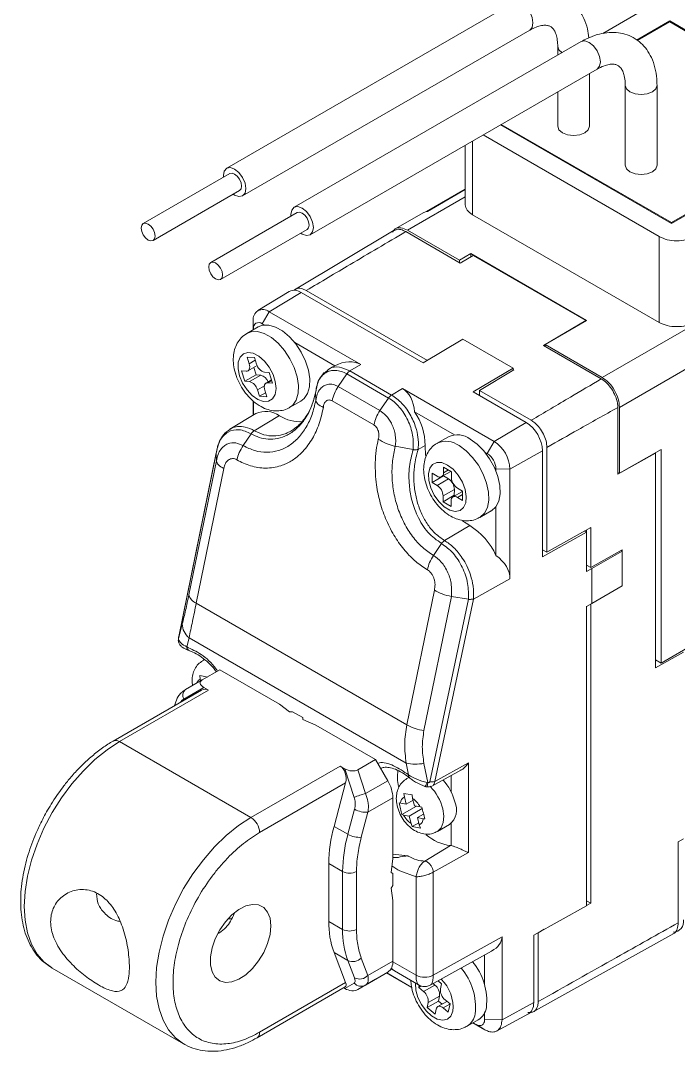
# Model space of a CAD drawing. Header units: millimetres. Extents: x 5 to 415, y 5 to 292.
# Drawn here: x 336.76 to 363.64, y 228.78 to 270.91 of the extents above; entities that cross this region are included whole.
import ezdxf

# ---------------------------------------------------------------- set-up
doc = ezdxf.new("R2010")
doc.units = ezdxf.units.MM

msp = doc.modelspace()

# ---------------------------------------------------------------- linework, layer by layer
at = {"color": 7, "linetype": 'Continuous', "lineweight": 18}
for p, q in [((356.911, 271.648), (345.18, 264.876)), ((360.553, 270.387), (362.504, 271.513)), ((345.83, 263.75), (357.561, 270.522)), ((361.931, 270.121), (363.282, 270.901)), ((363.282, 270.86), (361.962, 270.098)), ((363.282, 270.901), (370.494, 266.737)), ((363.282, 270.86), (363.282, 270.901)), ((370.424, 266.737), (363.282, 270.86)), ((359.669, 270.056), (347.938, 263.284)), ((358.707, 269.86), (358.707, 269.501)), ((348.588, 262.158), (360.319, 268.93)), ((360.007, 266.594), (360.007, 268.751)), ((358.707, 268), (358.707, 266.594)), ((361.465, 268.268), (361.465, 265.002)), ((362.765, 265.002), (362.765, 268.268)), ((363.353, 262.655), (370.424, 266.737)), ((370.494, 266.737), (363.353, 262.614)), ((363.353, 262.614), (356.365, 266.648)), ((356.4, 266.668), (363.353, 262.655)), ((362.858, 262.083), (355.658, 266.24)), ((354.928, 265.818), (354.928, 263.389)), ((345.305, 264.659), (341.77, 262.618)), ((342.169, 261.926), (345.705, 263.967)), ((354.928, 264.028), (353.338, 263.11)), ((348.063, 263.067), (344.527, 261.026)), ((353.236, 263.071), (352.068, 262.397)), ((362.858, 258.572), (355.221, 262.981)), ((360.524, 256.327), (371.484, 262.654)), ((363.353, 262.614), (363.353, 262.655)), ((344.927, 260.334), (348.463, 262.375)), ((352.029, 262.346), (347.947, 259.907)), ((354.726, 261.001), (352.498, 262.287)), ((352.569, 262.348), (354.69, 261.124)), ((362.858, 258.572), (362.858, 262.083)), ((354.69, 261.124), (355.15, 261.389)), ((355.256, 261.315), (354.726, 261.001)), ((355.15, 261.389), (359.888, 258.654)), ((355.15, 261.389), (355.15, 261.252)), ((359.852, 258.661), (355.256, 261.315)), ((354.69, 261.021), (354.69, 261.124)), ((347.739, 259.841), (346.447, 259.058)), ((348.22, 259.798), (346.912, 259.016)), ((353.206, 256.92), (348.22, 259.798)), ((353.382, 257.025), (348.433, 259.882)), ((346.912, 259.016), (346.629, 258.521)), ((346.912, 259.016), (350.657, 256.855)), ((346.462, 258.394), (346.002, 258.128)), ((346.263, 258.641), (346.268, 258.312)), ((346.263, 258.641), (346.263, 258.279)), ((346.268, 258.312), (346.268, 258.281)), ((346.629, 258.521), (346.713, 258.472)), ((358.12, 257.637), (359.852, 258.661)), ((359.888, 258.654), (358.191, 257.674)), ((359.852, 258.633), (359.852, 258.661)), ((354.832, 257.892), (353.206, 256.92)), ((356.882, 256.708), (354.832, 257.892)), ((347.96, 257.753), (349.596, 256.808)), ((360.489, 256.269), (358.12, 257.637)), ((358.191, 257.674), (358.191, 257.596)), ((358.191, 257.674), (360.524, 256.327)), ((346.315, 257.136), (346.014, 257.154)), ((346.014, 257.154), (346.098, 256.888)), ((346.399, 256.87), (346.315, 257.136)), ((346.047, 256.599), (346.42, 256.814)), ((346.284, 256.736), (346.38, 256.434)), ((349.326, 256.636), (349.189, 256.518)), ((349.507, 256.764), (349.317, 256.649)), ((349.507, 256.764), (349.596, 256.808)), ((350.216, 256.592), (350.657, 256.855)), ((355.256, 255.736), (356.882, 256.708)), ((356.918, 256.637), (355.504, 255.8)), ((356.882, 256.708), (356.882, 256.616)), ((356.882, 256.657), (356.918, 256.637)), ((361.231, 255.102), (364.342, 256.898)), ((345.785, 256.594), (345.92, 256.169)), ((345.973, 256.583), (345.785, 256.594)), ((346.38, 256.434), (345.92, 256.169)), ((346.108, 256.157), (346.568, 256.423)), ((346.38, 256.434), (346.568, 256.423)), ((346.915, 256.526), (346.726, 256.537)), ((347.01, 256.224), (346.787, 256.096)), ((347.049, 256.1), (346.915, 256.526)), ((350.091, 256.469), (349.74, 255.955)), ((350.091, 256.469), (351.795, 255.485)), ((350.216, 256.592), (351.92, 255.608)), ((345.92, 256.169), (346.108, 256.157)), ((346.435, 255.824), (346.519, 255.558)), ((346.821, 255.54), (346.736, 255.806)), ((346.861, 256.112), (347.049, 256.1)), ((349.74, 255.955), (351.444, 254.972)), ((351.92, 255.608), (352.36, 255.871)), ((352.36, 255.871), (356.105, 253.71)), ((355.504, 255.8), (355.504, 255.593)), ((357.625, 254.576), (355.504, 255.8)), ((346.263, 255.361), (346.263, 254.788)), ((346.268, 255.356), (346.268, 254.791)), ((346.769, 255.703), (346.519, 255.558)), ((346.519, 255.558), (346.821, 255.54)), ((347.752, 255.097), (348.211, 255.362)), ((348.807, 255.68), (348.819, 255.39)), ((349.486, 255.374), (351.193, 254.389)), ((351.444, 254.972), (351.795, 255.485)), ((355.256, 255.736), (357.413, 254.491)), ((354.492, 253.982), (352.855, 254.927)), ((361.163, 252.367), (361.163, 255.101)), ((361.231, 252.408), (361.231, 255.102)), ((346.369, 254.852), (345.307, 254.209)), ((346.307, 254.149), (347.337, 254.765)), ((345.254, 254.16), (345.313, 254.2)), ((357.413, 254.491), (356.105, 253.71)), ((346.181, 254.026), (345.85, 253.542)), ((354.24, 253.903), (353.78, 253.638)), ((356.105, 253.71), (355.822, 253.214)), ((344.749, 253.244), (343.218, 245.739)), ((352.069, 253.515), (352.796, 253.377)), ((353.002, 253.383), (353.287, 253.541)), ((353.287, 253.541), (353.303, 253.134)), ((355.822, 253.214), (355.738, 253.262)), ((358.085, 253.326), (356.754, 252.584)), ((358.085, 248.997), (358.085, 253.326)), ((358.265, 249.179), (358.265, 253.468)), ((362.702, 253.234), (361.163, 252.367)), ((361.231, 252.408), (362.928, 253.387)), ((362.683, 253.246), (362.702, 253.234)), ((362.702, 244.454), (362.702, 253.234)), ((362.705, 246.943), (362.705, 253.259)), ((362.928, 253.387), (362.928, 244.651)), ((343.217, 245.727), (344.744, 253.216)), ((344.756, 252.919), (343.635, 247.438)), ((344.756, 252.919), (344.744, 253.216)), ((343.935, 247.096), (345.061, 252.601)), ((353.579, 252.414), (353.574, 252.036)), ((353.786, 252.291), (353.579, 252.414)), ((353.964, 252.272), (354.337, 252.487)), ((354.04, 252.664), (354.037, 252.428)), ((354.37, 252.468), (354.04, 252.664)), ((354.367, 252.231), (354.37, 252.468)), ((356.754, 252.584), (356.184, 252.587)), ((356.184, 252.587), (356.184, 252.49)), ((356.754, 252.584), (356.754, 248.093)), ((361.163, 252.447), (361.231, 252.408)), ((354.034, 252.301), (353.574, 252.036)), ((353.574, 252.036), (353.781, 251.913)), ((353.781, 251.913), (354.24, 252.179)), ((354.034, 252.312), (354.034, 252.301)), ((354.034, 252.301), (354.24, 252.179)), ((354.484, 251.748), (354.024, 251.483)), ((354.817, 251.667), (354.427, 251.442)), ((354.484, 251.748), (354.481, 251.512)), ((354.817, 251.678), (354.61, 251.801)), ((354.812, 251.3), (354.817, 251.678)), ((354.481, 251.512), (354.021, 251.246)), ((354.024, 251.483), (354.021, 251.246)), ((354.021, 251.246), (354.351, 251.05)), ((354.351, 251.05), (354.354, 251.286)), ((354.481, 251.512), (354.513, 251.492)), ((354.605, 251.423), (354.812, 251.3)), ((355.53, 250.607), (355.99, 250.872)), ((356.184, 251.051), (356.184, 249.052)), ((354.822, 250.47), (355.115, 250.274)), ((355.115, 250.274), (354.085, 249.659)), ((359.884, 250), (358.085, 248.997)), ((358.265, 249.179), (360.054, 250.187)), ((359.804, 250.046), (359.884, 250)), ((359.884, 248.391), (359.884, 250)), ((359.888, 250.093), (359.888, 248.634)), ((360.054, 250.187), (360.054, 248.554)), ((353.959, 249.536), (353.629, 249.052)), ((358.085, 249.283), (358.265, 249.179)), ((360.054, 248.554), (361.342, 249.28)), ((361.337, 249.226), (360.1, 248.511)), ((361.337, 249.226), (361.292, 249.252)), ((361.337, 247.805), (361.337, 249.226)), ((361.342, 249.28), (361.342, 247.826)), ((359.888, 248.634), (359.884, 248.632)), ((359.888, 248.65), (360.054, 248.554)), ((359.884, 248.391), (360.1, 248.511)), ((360.1, 247.09), (360.1, 248.511)), ((356.754, 248.093), (355.265, 247.263)), ((360.1, 247.09), (361.337, 247.805)), ((361.337, 247.829), (361.342, 247.826)), ((361.342, 247.826), (361.337, 247.823)), ((353.668, 247.632), (352.541, 242.127)), ((354.363, 247.373), (353.241, 241.892)), ((355.06, 247.261), (354.363, 247.373)), ((352.541, 242.127), (343.935, 247.096)), ((355.06, 247.261), (353.48, 239.803)), ((355.265, 247.263), (353.683, 239.804)), ((360.1, 247.09), (359.884, 246.97)), ((359.884, 234.732), (359.884, 246.97)), ((359.888, 246.972), (359.888, 234.975)), ((360.054, 247.065), (360.054, 234.838)), ((362.702, 246.941), (362.705, 246.943)), ((343.365, 246.254), (343.208, 245.645)), ((343.641, 245.687), (343.545, 245.314)), ((352.517, 240.563), (343.641, 245.687)), ((362.705, 245.882), (362.702, 245.881)), ((362.705, 244.698), (362.705, 245.882)), ((343.208, 245.645), (343.208, 245.634)), ((364.342, 245.467), (362.928, 244.651)), ((363.847, 245.1), (362.702, 244.454)), ((344.275, 244.794), (344.201, 244.751)), ((362.705, 244.698), (362.702, 244.696)), ((362.705, 244.779), (362.928, 244.651)), ((344.173, 243.962), (343.491, 243.568)), ((344.078, 244.14), (344.413, 244.077)), ((344.1, 243.998), (344.078, 244.14)), ((344.117, 243.929), (344.1, 243.998)), ((344.897, 244.379), (344.173, 243.962)), ((347.334, 242.973), (344.897, 244.379)), ((344.152, 243.547), (340.546, 241.465)), ((344.44, 243.544), (340.796, 241.44)), ((343.426, 243.18), (344.248, 243.655)), ((344.248, 243.655), (344.44, 243.544)), ((343.071, 242.987), (343.051, 242.911)), ((347.745, 242.665), (347.334, 242.973)), ((347.745, 242.665), (347.867, 242.665)), ((347.867, 242.665), (348.291, 242.42)), ((348.291, 242.42), (348.291, 242.349)), ((348.825, 242.112), (348.291, 242.349)), ((351.261, 240.705), (348.824, 242.112)), ((346.17, 238.338), (340.796, 241.44)), ((350.537, 240.288), (351.261, 240.705)), ((351.261, 240.705), (351.761, 239.839)), ((346.17, 238.338), (349.814, 240.442)), ((350.006, 240.331), (349.814, 240.442)), ((350.39, 239.159), (350.006, 240.331)), ((350.537, 240.288), (350.855, 239.317)), ((352.613, 240.079), (352.517, 240.563)), ((353.241, 240.553), (353.398, 239.763)), ((353.593, 239.636), (354.754, 240.273)), ((353.683, 239.804), (355.057, 240.57)), ((355.057, 240.57), (355.057, 236.904)), ((346.523, 237.726), (350.039, 239.755)), ((350.039, 239.755), (349.565, 237.978)), ((350.855, 239.317), (351.761, 239.839)), ((352.622, 239.979), (352.545, 239.934)), ((352.651, 239.995), (352.625, 239.98)), ((353.398, 239.763), (353.375, 239.765)), ((353.593, 239.636), (353.562, 239.624)), ((350.953, 238.557), (351.968, 239.142)), ((351.968, 239.142), (351.968, 236.667)), ((352.223, 238.941), (352.289, 238.924)), ((352.289, 238.924), (352.518, 238.88)), ((352.422, 239.324), (352.757, 239.26)), ((352.443, 239.181), (352.422, 239.324)), ((352.518, 238.88), (352.443, 239.181)), ((352.798, 239.041), (352.518, 238.88)), ((352.757, 239.26), (352.779, 239.118)), ((352.779, 239.118), (352.853, 238.817)), ((350.131, 237.651), (350.405, 238.678)), ((350.679, 237.529), (350.953, 238.557)), ((352.937, 238.801), (352.343, 238.458)), ((353.173, 238.706), (352.638, 238.397)), ((352.853, 238.817), (353.083, 238.773)), ((353.083, 238.773), (353.16, 238.763)), ((352.409, 238.441), (352.343, 238.458)), ((352.638, 238.397), (352.409, 238.441)), ((352.713, 238.096), (352.638, 238.397)), ((352.759, 237.968), (352.713, 238.096)), ((353.026, 238.122), (352.759, 237.968)), ((353.226, 238.48), (352.974, 238.334)), ((353.203, 238.29), (352.974, 238.334)), ((352.974, 238.334), (353.048, 238.033)), ((353.28, 238.28), (353.203, 238.29)), ((350.131, 237.651), (349.565, 237.978)), ((353.094, 237.904), (352.759, 237.968)), ((353.048, 238.033), (353.094, 237.904)), ((353.795, 237.769), (354.29, 238.055)), ((363.633, 237.344), (363.847, 237.465)), ((363.633, 234.037), (363.633, 237.344)), ((363.635, 234.28), (363.635, 237.345)), ((352.587, 236.768), (351.968, 236.844)), ((354.328, 237.194), (353.27, 236.554)), ((355.057, 236.904), (353.618, 236.102)), ((349.352, 236.458), (349.352, 234.093)), ((349.917, 236.131), (349.352, 236.458)), ((351.907, 236.087), (351.968, 236.667)), ((351.968, 236.705), (352.194, 236.703)), ((352.598, 236.762), (352.587, 236.768)), ((349.917, 233.767), (349.917, 236.131)), ((350.483, 233.767), (350.483, 236.131)), ((351.907, 236.087), (351.968, 236.051)), ((351.968, 236.051), (351.968, 235.561)), ((352.917, 235.91), (352.251, 236.153)), ((353.618, 236.102), (353.619, 231.892)), ((351.968, 235.561), (351.907, 235.455)), ((352.917, 235.91), (352.918, 231.896)), ((351.907, 235.455), (351.968, 234.945)), ((351.968, 234.945), (351.968, 232.47)), ((357.726, 233.529), (359.884, 234.732)), ((359.888, 234.975), (359.884, 234.973)), ((359.884, 234.936), (360.054, 234.838)), ((359.884, 234.742), (360.054, 234.838)), ((363.635, 234.28), (363.633, 234.223)), ((345.253, 234.195), (345.394, 234.195)), ((349.917, 233.767), (349.352, 234.093)), ((353.619, 231.892), (356.431, 233.46)), ((356.431, 233.46), (356.431, 230.075)), ((357.677, 230.376), (363.455, 233.596)), ((357.726, 230.771), (357.726, 233.529)), ((357.729, 231.009), (357.729, 233.531)), ((357.906, 233.629), (357.907, 233.628)), ((357.907, 233.628), (358.158, 233.77)), ((357.907, 233.628), (357.907, 230.811)), ((349.565, 232.82), (350.039, 231.59)), ((349.565, 232.82), (350.131, 232.493)), ((350.953, 231.884), (350.679, 232.595)), ((353.517, 231.494), (356.004, 232.88)), ((355.717, 232.72), (355.717, 231.505)), ((338.017, 232.203), (338.046, 232.186)), ((338.046, 232.186), (343.42, 229.084)), ((350.131, 232.493), (350.405, 231.782)), ((351.968, 232.47), (350.953, 231.884)), ((351.761, 232.012), (350.855, 231.489)), ((351.261, 231.724), (351.761, 232.012)), ((352.741, 231.388), (351.71, 231.983)), ((351.717, 231.987), (352.739, 231.396)), ((351.88, 232.147), (352.034, 232.068)), ((352.034, 232.068), (353.022, 231.497)), ((346.42, 229.331), (350.026, 231.413)), ((350.039, 231.59), (346.523, 229.56)), ((350.006, 231.349), (349.961, 231.375)), ((350.39, 231.571), (350.006, 231.349)), ((351.261, 231.724), (350.537, 231.306)), ((350.537, 231.306), (350.855, 231.489)), ((353.045, 231.485), (353.025, 231.392)), ((353.129, 231.452), (353.025, 231.392)), ((353.025, 231.392), (353.227, 231.224)), ((353.227, 231.224), (353.686, 231.49)), ((353.616, 231.548), (353.686, 231.49)), ((353.96, 231.54), (353.816, 231.66)), ((353.916, 231.333), (353.96, 231.54)), ((353.874, 231.04), (353.415, 230.775)), ((353.874, 231.04), (353.83, 230.833)), ((353.83, 230.833), (353.37, 230.568)), ((353.415, 230.775), (353.37, 230.568)), ((353.37, 230.568), (353.692, 230.299)), ((353.692, 230.299), (353.737, 230.506)), ((354.176, 230.823), (353.803, 230.608)), ((353.83, 230.833), (353.979, 230.709)), ((354.032, 230.553), (354.233, 230.385)), ((354.305, 230.716), (354.104, 230.883)), ((354.233, 230.385), (354.305, 230.716)), ((356.431, 230.075), (357.726, 230.771)), ((355, 229.804), (355.459, 230.069)), ((355.717, 230.356), (355.717, 230.078)), ((355.717, 230.078), (356.431, 230.075)), ((356.212, 229.61), (357.51, 230.308)), ((355.724, 229.666), (355.243, 229.944)), ((355.249, 229.948), (355.37, 229.878)), ((355.724, 229.666), (355.535, 229.779))]:
    msp.add_line(p, q, dxfattribs=at)
at = {"color": 8, "linetype": 'Continuous', "lineweight": 18}
for p, q in [((355.221, 265.987), (355.221, 262.981)), ((353.385, 263.117), (354.928, 264.007)), ((352.569, 262.348), (354.928, 263.71)), ((346.098, 256.888), (346.348, 257.033)), ((347.017, 256.202), (346.861, 256.112)), ((346.72, 255.989), (346.435, 255.824)), ((354.037, 252.428), (354.24, 252.545)), ((354.815, 251.544), (354.605, 251.423)), ((354.357, 240.055), (354.357, 239.374)), ((354.357, 238.103), (354.357, 237.192)), ((363.633, 234.279), (363.635, 234.28)), ((351.968, 232.444), (352.918, 231.896)), ((357.729, 231.009), (357.726, 231.007)), ((354.304, 230.71), (354.032, 230.553)), ((355.535, 229.779), (355.37, 229.878))]:
    msp.add_line(p, q, dxfattribs=at)
at = {"color": 8, "linetype": 'Continuous', "lineweight": 18, "flags": 128}
for points in [[(357.696, 270.82), (357.661, 271.043), (357.561, 271.273), (357.412, 271.474), (357.236, 271.616), (357.06, 271.677), (356.911, 271.648)], [(357.561, 270.522), (357.561, 270.522), (357.661, 270.637), (357.696, 270.82)], [(360.453, 269.228), (360.418, 269.451), (360.319, 269.681), (360.17, 269.882), (359.994, 270.024), (359.818, 270.085), (359.669, 270.056)], [(358.707, 269.857), (358.757, 269.717), (358.884, 269.603)], [(360.319, 268.93), (360.319, 268.93), (360.418, 269.045), (360.453, 269.228)], [(361.465, 268.265), (361.515, 268.125), (361.655, 268.003), (361.866, 267.922), (362.115, 267.893), (362.364, 267.922), (362.575, 268.003)], [(362.575, 268.003), (362.716, 268.125), (362.765, 268.268), (362.765, 268.268)], [(346.001, 258.128), (346.183, 258.196), (346.438, 258.202), (346.717, 258.122), (347.004, 257.961), (347.284, 257.727), (347.543, 257.432), (347.765, 257.094), (347.94, 256.73), (348.057, 256.359), (348.111, 256.002), (348.098, 255.678), (348.02, 255.405), (347.879, 255.196), (347.751, 255.097)], [(354.674, 253.54), (354.959, 253.332), (355.227, 253.059), (355.465, 252.735), (355.659, 252.379), (355.799, 252.008), (355.877, 251.644), (355.889, 251.305), (355.835, 251.011), (355.717, 250.776), (355.542, 250.614), (355.529, 250.606)], [(343.218, 245.739), (343.218, 245.739), (343.217, 245.727)], [(344.199, 244.75), (344.281, 244.787), (344.286, 244.788)], [(340.796, 241.44), (340.288, 241.109), (339.789, 240.706), (339.308, 240.239), (338.851, 239.716), (338.428, 239.145), (338.046, 238.537), (337.71, 237.902), (337.428, 237.25), (337.203, 236.594), (337.039, 235.943), (336.94, 235.31), (336.907, 234.704), (336.94, 234.137), (337.039, 233.618), (337.203, 233.156), (337.428, 232.759), (337.71, 232.434), (338.017, 232.203)], [(352.543, 239.933), (352.625, 239.97), (352.65, 239.978)], [(354.008, 238.693), (354.053, 238.394), (354.032, 238.129), (353.948, 237.917), (353.805, 237.775), (353.792, 237.768)], [(343.422, 229.083), (343.42, 229.084), (343.084, 229.332), (342.802, 229.657), (342.577, 230.054), (342.413, 230.516), (342.314, 231.035), (342.281, 231.602), (342.314, 232.207), (342.413, 232.841), (342.577, 233.491), (342.802, 234.148), (343.084, 234.8), (343.42, 235.435), (343.802, 236.043), (344.225, 236.614), (344.682, 237.137), (345.163, 237.604), (345.662, 238.006), (346.17, 238.338)], [(351.913, 232.185), (351.946, 232.141), (352.034, 232.068), (352.034, 232.068)], [(352.89, 231.574), (352.889, 231.564), (352.908, 231.286), (352.994, 230.988), (353.139, 230.695), (353.332, 230.435), (353.554, 230.229), (353.786, 230.097), (354.007, 230.05), (354.198, 230.092), (354.341, 230.219), (354.424, 230.421)]]:
    msp.add_lwpolyline(points, dxfattribs=at)
at = {"color": 7, "linetype": 'Continuous', "lineweight": 18, "flags": 128}
for points in [[(358.707, 266.594), (358.757, 266.45), (358.898, 266.329), (359.109, 266.247), (359.357, 266.219), (359.606, 266.247), (359.817, 266.329)], [(359.817, 266.329), (359.958, 266.45), (360.007, 266.594)], [(345.965, 264.048), (345.93, 264.271), (345.83, 264.501), (345.681, 264.702), (345.505, 264.844), (345.329, 264.905), (345.18, 264.876), (345.08, 264.761), (345.045, 264.578), (345.049, 264.512)], [(345.705, 263.967), (345.705, 263.967), (345.766, 264.037), (345.788, 264.15), (345.766, 264.287), (345.705, 264.429), (345.613, 264.552), (345.505, 264.64), (345.397, 264.677), (345.305, 264.659)], [(361.465, 265.002), (361.515, 264.858), (361.655, 264.737), (361.866, 264.655), (362.115, 264.627), (362.364, 264.655), (362.575, 264.737)], [(362.575, 264.737), (362.716, 264.858), (362.765, 265.002)], [(345.449, 263.819), (345.505, 263.782), (345.681, 263.721), (345.83, 263.75), (345.93, 263.865), (345.965, 264.048)], [(348.722, 262.456), (348.687, 262.679), (348.588, 262.909), (348.439, 263.11), (348.263, 263.252), (348.087, 263.313), (347.938, 263.284), (347.838, 263.169), (347.803, 262.986), (347.807, 262.92)], [(348.463, 262.375), (348.463, 262.375), (348.524, 262.445), (348.546, 262.558), (348.524, 262.695), (348.463, 262.837), (348.371, 262.96), (348.263, 263.048), (348.155, 263.085), (348.063, 263.067)], [(341.969, 261.945), (342.078, 261.908), (342.169, 261.926), (342.231, 261.996), (342.252, 262.109), (342.231, 262.246), (342.169, 262.388), (342.078, 262.511), (341.969, 262.599), (341.861, 262.636), (341.769, 262.618), (341.708, 262.548), (341.687, 262.435), (341.708, 262.298), (341.769, 262.157), (341.861, 262.033), (341.969, 261.945)], [(348.207, 262.227), (348.263, 262.19), (348.439, 262.129), (348.588, 262.158), (348.687, 262.273), (348.722, 262.456)], [(344.727, 260.353), (344.835, 260.316), (344.927, 260.334), (344.989, 260.404), (345.01, 260.517), (344.989, 260.654), (344.927, 260.796), (344.835, 260.919), (344.727, 261.007), (344.619, 261.044), (344.527, 261.026), (344.466, 260.956), (344.444, 260.843), (344.466, 260.706), (344.527, 260.565), (344.619, 260.441), (344.727, 260.353)], [(348.211, 255.362), (348.339, 255.461), (348.479, 255.67), (348.558, 255.944), (348.571, 256.268), (348.517, 256.625), (348.4, 256.995), (348.225, 257.359), (348.003, 257.698), (347.744, 257.992), (347.464, 258.226), (347.176, 258.387), (346.898, 258.467), (346.643, 258.462), (346.462, 258.394)], [(345.707, 256.39), (345.832, 256.093), (346.01, 255.818), (346.223, 255.59), (346.454, 255.429), (346.681, 255.35), (346.885, 255.36), (347.047, 255.457), (347.154, 255.633), (347.195, 255.873), (347.167, 256.155), (347.072, 256.454), (346.919, 256.744), (346.722, 256.998), (346.497, 257.195), (346.266, 257.316), (346.047, 257.351), (345.862, 257.297), (345.726, 257.158), (345.652, 256.948), (345.645, 256.684), (345.707, 256.39)], [(345.973, 256.583), (346.016, 256.586), (346.052, 256.602), (346.082, 256.629), (346.104, 256.667), (346.116, 256.713), (346.12, 256.767), (346.114, 256.826), (346.098, 256.888)], [(346.861, 256.112), (346.819, 256.108), (346.782, 256.093), (346.753, 256.065), (346.731, 256.028), (346.718, 255.981), (346.715, 255.927), (346.721, 255.868), (346.736, 255.806)], [(355.99, 250.872), (356.002, 250.879), (356.177, 251.041), (356.295, 251.276), (356.349, 251.57), (356.337, 251.909), (356.258, 252.273), (356.118, 252.644), (355.925, 253.001), (355.687, 253.324), (355.418, 253.598), (355.134, 253.806)], [(354.207, 252.748), (353.978, 252.845), (353.767, 252.854), (353.595, 252.774), (353.476, 252.613), (353.421, 252.385), (353.435, 252.11), (353.516, 251.812), (353.658, 251.518), (353.847, 251.255), (354.068, 251.045), (354.3, 250.907), (354.522, 250.853), (354.716, 250.889), (354.863, 251.011), (354.951, 251.208), (354.972, 251.462), (354.924, 251.752), (354.811, 252.051), (354.643, 252.333), (354.436, 252.572), (354.207, 252.748)], [(359.884, 244.878), (359.886, 244.851), (359.884, 244.673)], [(346.983, 233.908), (346.95, 233.559), (346.851, 233.191), (346.693, 232.822), (346.485, 232.474), (346.236, 232.165), (345.96, 231.911), (345.674, 231.726), (345.391, 231.62), (345.127, 231.599), (344.896, 231.664), (344.712, 231.812), (344.583, 232.034), (344.516, 232.318), (344.516, 232.65), (344.583, 233.011), (344.712, 233.382), (344.896, 233.743), (345.127, 234.074), (345.391, 234.358), (345.674, 234.579), (345.96, 234.725), (346.236, 234.789), (346.485, 234.767), (346.693, 234.66), (346.851, 234.473), (346.95, 234.218), (346.983, 233.908)], [(354.032, 230.553), (353.984, 230.587), (353.936, 230.611), (353.889, 230.623), (353.846, 230.623), (353.807, 230.61), (353.776, 230.586), (353.752, 230.551), (353.737, 230.506)]]:
    msp.add_lwpolyline(points, dxfattribs=at)
at = {"color": 7, "linetype": 'Continuous', "lineweight": 18}
for centre, radius, start, end in [((353.41, 262.768), 0.35, 94.0391, 119.8257), ((347.945, 259.437), 0.454, 52.6431, 116.9972), ((346.659, 258.705), 0.401, 50.7967, 189.214), ((346.488, 258.347), 0.224, 50.7967, 189.214), ((346.841, 256.977), 0.454, 193.5873, 255.3828), ((346.459, 255.995), 0.441, 19.9046, 75.747), ((345.994, 255.718), 0.454, 13.5873, 75.3828), ((346.776, 253.96), 0.981, 55.1289, 114.5113), ((350.805, 253.528), 2.482, 0.3061, 34.2962), ((348.166, 256.044), 1.525, 237.0425, 275.0976), ((356.625, 253.26), 1.462, 2.6055, 57.3945), ((354.606, 253.117), 0.867, 52.5416, 114.9778), ((355.344, 252.52), 1.412, 2.6055, 57.3945), ((355.398, 252.551), 0.787, 2.6055, 57.3945), ((353.885, 252.407), 0.153, 229.2959, 7.6773), ((353.946, 251.728), 0.538, 2.0947, 56.8925), ((354.904, 252.251), 0.538, 182.0947, 236.8925), ((353.487, 251.463), 0.538, 2.0947, 56.8925), ((354.506, 251.307), 0.153, 49.2959, 187.6773), ((353.587, 247.86), 2.857, 24.6484, 57.6802), ((344.127, 247.566), 0.508, 194.6433, 247.8229), ((344.078, 246.25), 0.713, 179.6706, 232.1791), ((343.698, 243.333), 0.312, 131.3359, 209.4248), ((353.555, 243.986), 2.117, 241.3971, 261.4817), ((354.225, 239.994), 2.067, 172.3985, 190.8461), ((352.902, 242.261), 1.741, 257.2195, 281.2281), ((350.526, 239.093), 1.443, 1.9565, 31.1437), ((353.579, 240.317), 0.523, 259.029, 281.4355), ((352.486, 238.458), 2.084, 14.4636, 42.641), ((351.394, 236.951), 2.426, 102.8357, 114.4673), ((352.579, 238.924), 0.291, 117.863, 180.0731), ((352.219, 238.316), 0.978, 27.8638, 55.0679), ((353.782, 238.659), 0.789, 310.0897, 23.9217), ((350.879, 239.518), 0.965, 240.573, 274.4412), ((345.756, 237.691), 0.768, 2.6055, 57.3945), ((353.273, 238.898), 0.978, 207.8638, 235.0679), ((352.913, 238.29), 0.291, 297.863, 0.0731), ((355.295, 236.399), 5.944, 164.5964, 179.4278), ((355.861, 236.072), 5.944, 164.5964, 179.4278), ((350.605, 238.491), 0.965, 240.573, 274.4412), ((354.496, 238.919), 1.732, 227.9741, 264.4498), ((354.326, 237.015), 0.18, 80.1027, 89.1957), ((350.2, 236.677), 0.615, 242.6097, 297.3903), ((352.906, 234.034), 3.554, 179.0429, 199.9698), ((363.423, 234.083), 0.431, 271.0298, 9.723), ((350.2, 234.313), 0.615, 242.6097, 297.3903), ((353.471, 233.707), 3.554, 179.0429, 199.9698), ((350.333, 232.93), 0.482, 245.1196, 315.9168), ((351.467, 232.421), 0.503, 305.698, 5.6204), ((353.35, 230.849), 2.457, 353.6522, 40.436), ((350.607, 232.219), 0.482, 245.1196, 315.9168), ((353.272, 232.58), 0.77, 242.6565, 296.7662), ((350.674, 231.823), 0.38, 221.6035, 298.6028), ((353.363, 231.09), 0.514, 354.3911, 50.9992), ((354.427, 231.283), 0.514, 174.3911, 230.9992), ((352.903, 230.825), 0.514, 354.3911, 50.9992), ((355.075, 230.684), 0.725, 301.9879, 351.558)]:
    msp.add_arc(centre, radius, start, end, dxfattribs=at)
at = {"color": 8, "linetype": 'Continuous', "lineweight": 18}
for centre, radius, start, end in [((354.146, 252.85), 0.869, 52.5834, 114.5559), ((343.734, 245.328), 0.189, 184.124, 249.4811), ((344.208, 243.77), 0.253, 115.3243, 163.4871), ((343.142, 242.974), 0.0719, 170.0012, 217.3089), ((340.65, 241.243), 0.245, 53.6312, 115.7949), ((352.713, 240.042), 0.106, 159.6662, 223.1106), ((351.995, 238.175), 2.078, 14.4354, 43.8759), ((353.686, 238.62), 2.854, 232.1317, 239.8069), ((352.889, 230.584), 2.459, 353.6575, 40.6017), ((352.831, 230.58), 1.601, 354.2926, 45.9775), ((354.615, 230.419), 0.725, 302.097, 351.5517), ((346.272, 229.536), 0.253, 306.4941, 5.5507)]:
    msp.add_arc(centre, radius, start, end, dxfattribs=at)
at = {"color": 7, "linetype": 'Continuous', "lineweight": 18}
for centre, major_axis, ratio, start_param, end_param in [((349.482, 254.797), (1.169, 2.061), 0.582265, 6.278788, 6.987561), ((351.186, 253.813), (1.169, 2.061), 0.582265, 5.570015, 6.278788), ((354.11, 248.107), (2.645, -0.02), 0.582312, 0.004439, 0.673727), ((344.646, 243.773), (0.554, -0.088), 0.427891, 2.6564, 3.982929), ((344.311, 243.062), (-0.039, 0.523), 0.715187, 5.829269, 6.614586), ((349.685, 239.959), (-0.039, 0.523), 0.715187, 4.258473, 5.829269), ((350.21, 240.561), (0.426, -0.163), 0.649455, 4.471399, 5.797929), ((355.004, 233.467), (1.427, -0.011), 0.572321, 5.493418, 6.287473), ((350.21, 231.579), (0.426, -0.163), 0.649455, 4.471399, 5.797929), ((349.685, 231.794), (-0.353, 0.371), 0.349555, 3.057513, 3.842992), ((357.018, 231.179), (-0.5, 0.866), 0.577206, 3.124143, 3.92692)]:
    msp.add_ellipse(centre, major_axis=major_axis, ratio=ratio, start_param=start_param, end_param=end_param, dxfattribs=at)
for points, knots in [([(359.983, 270.211), (359.967, 270.335), (359.931, 270.615), (359.794, 270.988), (359.597, 271.327), (359.35, 271.604), (359.048, 271.82), (358.703, 271.965), (358.335, 272.031), (357.952, 272.023), (357.555, 271.941), (357.206, 271.809), (356.992, 271.692), (356.911, 271.648)], [0, 0, 0, 0, 0.085705, 0.192159, 0.283812, 0.372513, 0.467183, 0.559265, 0.650581, 0.743285, 0.839239, 0.939089, 1, 1, 1, 1]), ([(357.561, 270.522), (357.608, 270.548), (357.743, 270.622), (357.949, 270.697), (358.152, 270.731), (358.305, 270.718), (358.418, 270.674), (358.512, 270.598), (358.605, 270.451), (358.673, 270.249), (358.704, 270.041), (358.707, 269.898), (358.707, 269.86)], [0, 0, 0, 0, 0.055983, 0.162298, 0.268536, 0.377028, 0.494967, 0.641988, 0.749068, 0.851302, 0.960193, 1, 1, 1, 1]), ([(362.765, 268.268), (362.763, 268.355), (362.757, 268.604), (362.693, 268.993), (362.553, 269.396), (362.355, 269.734), (362.107, 270.012), (361.806, 270.228), (361.46, 270.373), (361.093, 270.439), (360.709, 270.431), (360.313, 270.349), (359.963, 270.217), (359.75, 270.1), (359.669, 270.056)], [0, 0, 0, 0, 0.053199, 0.152323, 0.251021, 0.335995, 0.418234, 0.506005, 0.591378, 0.676041, 0.76199, 0.850953, 0.943527, 1, 1, 1, 1]), ([(360.319, 268.93), (360.365, 268.956), (360.501, 269.03), (360.707, 269.105), (360.91, 269.139), (361.063, 269.126), (361.176, 269.082), (361.269, 269.006), (361.363, 268.859), (361.431, 268.657), (361.462, 268.449), (361.464, 268.306), (361.465, 268.268)], [0, 0, 0, 0, 0.055983, 0.162298, 0.268536, 0.377028, 0.494967, 0.641988, 0.749068, 0.851302, 0.960193, 1, 1, 1, 1]), ([(352.498, 262.287), (351.739, 261.839), (350.382, 261.038), (349.028, 260.235), (348.433, 259.882)], [0, 0, 0, 0, 0.5600048, 1, 1, 1, 1]), ([(352.569, 262.348), (352.477, 262.389), (352.293, 262.469), (352.07, 262.431), (351.99, 262.316), (351.956, 262.268)], [0, 0, 0, 0, 0.365458, 0.730916, 1, 1, 1, 1]), ([(352.01, 262.322), (352.049, 262.344), (352.143, 262.398), (352.32, 262.375), (352.448, 262.312), (352.498, 262.287)], [0, 0, 0, 0, 0.299747, 0.722127, 1, 1, 1, 1]), ([(348.433, 259.882), (348.361, 259.915), (348.219, 259.979), (348.06, 259.979), (347.998, 259.927), (347.981, 259.914)], [0, 0, 0, 0, 0.422991, 0.845983, 1, 1, 1, 1]), ([(346.001, 258.127), (345.921, 258.072), (345.765, 257.963), (345.599, 257.729), (345.491, 257.465), (345.442, 257.167), (345.453, 256.842), (345.503, 256.601), (345.543, 256.473), (345.547, 256.459)], [0, 0, 0, 0, 0.158055, 0.310915, 0.464643, 0.62612, 0.799245, 0.978708, 1, 1, 1, 1]), ([(348.807, 255.68), (348.838, 255.86), (348.9, 256.22), (349.158, 256.498), (349.413, 256.607), (349.629, 256.626), (349.858, 256.585), (350.013, 256.508), (350.091, 256.469)], [0, 0, 0, 0, 0.249328, 0.498429, 0.623734, 0.74892, 0.874188, 1, 1, 1, 1]), ([(345.547, 256.459), (345.57, 256.394), (345.633, 256.21), (345.784, 255.919), (346.006, 255.606), (346.273, 255.335), (346.566, 255.13), (346.867, 255.001), (347.163, 254.947), (347.445, 254.972), (347.646, 255.027), (347.734, 255.091), (347.747, 255.101)], [0, 0, 0, 0, 0.067784, 0.189141, 0.311056, 0.435004, 0.562832, 0.676221, 0.782253, 0.883154, 0.981844, 1, 1, 1, 1]), ([(349.166, 256.525), (349.107, 256.459), (348.981, 256.319), (348.863, 256.045), (348.835, 255.834), (348.822, 255.74)], [0, 0, 0, 0, 0.3342178, 0.7040624, 1, 1, 1, 1]), ([(357.625, 254.576), (358.159, 254.892), (359.113, 255.457), (360.068, 256.021), (360.489, 256.269)], [0, 0, 0, 0, 0.560004, 1, 1, 1, 1]), ([(360.489, 256.269), (360.565, 256.217), (360.716, 256.112), (360.919, 255.861), (361.071, 255.575), (361.152, 255.31), (361.16, 255.16), (361.163, 255.101)], [0, 0, 0, 0, 0.214702, 0.429406, 0.644091, 0.858768, 1, 1, 1, 1]), ([(349.74, 255.955), (349.669, 255.989), (349.52, 256.059), (349.316, 256.056), (349.14, 255.989), (348.99, 255.861), (348.869, 255.659), (348.835, 255.476), (348.819, 255.39)], [0, 0, 0, 0, 0.1677364, 0.3521428, 0.4871717, 0.6389737, 0.831837, 1, 1, 1, 1]), ([(348.819, 255.39), (348.775, 255.194), (348.685, 254.798), (348.438, 254.284), (348.122, 253.849), (347.736, 253.523), (347.297, 253.316), (346.821, 253.249), (346.328, 253.307), (346.009, 253.464), (345.85, 253.542)], [0, 0, 0, 0, 0.123584, 0.248726, 0.373798, 0.499207, 0.624438, 0.749796, 0.875432, 1, 1, 1, 1]), ([(346.181, 254.026), (346.291, 253.972), (346.519, 253.858), (346.885, 253.79), (347.272, 253.816), (347.661, 253.953), (348.033, 254.21), (348.366, 254.589), (348.644, 255.081), (348.752, 255.477), (348.807, 255.68)], [0, 0, 0, 0, 0.10102, 0.209221, 0.324285, 0.446028, 0.574634, 0.7099, 0.851901, 1, 1, 1, 1]), ([(348.823, 255.747), (348.78, 255.573), (348.694, 255.225), (348.467, 254.779), (348.186, 254.403), (347.953, 254.238), (347.837, 254.155)], [0, 0, 0, 0, 0.251454, 0.502286, 0.751844, 1, 1, 1, 1]), ([(348.819, 255.39), (348.836, 255.34), (348.869, 255.238), (349.043, 255.148), (349.13, 255.103)], [0, 0, 0, 0, 0.50013, 1, 1, 1, 1]), ([(349.13, 255.103), (349.132, 255.128), (349.138, 255.181), (349.163, 255.252), (349.199, 255.315), (349.245, 255.363), (349.3, 255.396), (349.361, 255.408), (349.425, 255.404), (349.466, 255.384), (349.486, 255.374)], [0, 0, 0, 0, 0.11782, 0.242931, 0.371062, 0.499161, 0.624773, 0.752597, 0.87771, 1, 1, 1, 1]), ([(351.795, 255.485), (351.871, 255.435), (352.023, 255.335), (352.237, 255.12), (352.426, 254.868), (352.635, 254.49), (352.815, 253.96), (352.802, 253.571), (352.796, 253.377)], [0, 0, 0, 0, 0.125761, 0.251022, 0.376238, 0.501616, 0.75075, 1, 1, 1, 1]), ([(353.002, 253.383), (353.008, 253.453), (353.018, 253.57), (353.013, 253.708), (352.997, 253.904), (352.934, 254.251), (352.719, 254.778), (352.359, 255.295), (352.065, 255.505), (351.92, 255.608)], [0, 0, 0, 0, 0.090046, 0.1488, 0.16561, 0.323005, 0.545075, 0.775892, 1, 1, 1, 1]), ([(345.595, 252.962), (345.686, 252.912), (345.871, 252.812), (346.16, 252.708), (346.46, 252.64), (346.771, 252.616), (347.085, 252.637), (347.364, 252.703), (347.604, 252.797), (347.807, 252.904), (348.02, 253.049), (348.239, 253.239), (348.455, 253.482), (348.642, 253.752), (348.799, 254.042), (348.988, 254.47), (349.072, 254.844), (349.13, 255.103)], [0, 0, 0, 0, 0.060235, 0.121547, 0.186565, 0.252318, 0.32267, 0.392872, 0.442647, 0.492629, 0.543146, 0.609312, 0.67526, 0.741717, 0.80245, 0.863246, 1, 1, 1, 1]), ([(352.069, 253.515), (352.078, 253.597), (352.095, 253.755), (352.066, 254.007), (352.005, 254.242), (351.89, 254.512), (351.704, 254.787), (351.526, 254.914), (351.444, 254.972)], [0, 0, 0, 0, 0.155857, 0.300953, 0.437924, 0.567125, 0.799357, 1, 1, 1, 1]), ([(361.163, 255.101), (360.622, 254.797), (359.656, 254.254), (358.69, 253.708), (358.265, 253.468)], [0, 0, 0, 0, 0.560005, 1, 1, 1, 1]), ([(358.265, 253.468), (358.258, 253.555), (358.243, 253.729), (358.133, 254.014), (357.971, 254.275), (357.791, 254.467), (357.672, 254.545), (357.625, 254.576)], [0, 0, 0, 0, 0.214702, 0.429404, 0.644089, 0.858766, 1, 1, 1, 1]), ([(344.744, 253.216), (344.787, 253.406), (344.873, 253.786), (345.22, 254.126), (345.676, 254.244), (346.013, 254.099), (346.181, 254.026)], [0, 0, 0, 0, 0.249805, 0.4994208, 0.7493558, 1, 1, 1, 1]), ([(345.254, 254.16), (345.224, 254.142), (345.109, 254.073), (344.959, 253.87), (344.815, 253.585), (344.776, 253.361), (344.758, 253.259)], [0, 0, 0, 0, 0.110958, 0.424271, 0.735338, 1, 1, 1, 1]), ([(346.307, 254.149), (346.284, 254.134), (346.239, 254.102), (346.201, 254.052), (346.181, 254.026)], [0, 0, 0, 0, 0.497258, 1, 1, 1, 1]), ([(351.193, 254.389), (351.213, 254.376), (351.252, 254.349), (351.304, 254.287), (351.347, 254.215), (351.379, 254.133), (351.398, 254.046), (351.403, 253.96), (351.397, 253.877), (351.382, 253.83), (351.375, 253.806)], [0, 0, 0, 0, 0.120683, 0.247152, 0.372056, 0.500257, 0.625655, 0.756459, 0.880216, 1, 1, 1, 1]), ([(345.85, 253.542), (345.75, 253.587), (345.536, 253.683), (345.266, 253.645), (345.065, 253.527), (344.928, 253.38), (344.815, 253.179), (344.776, 253.008), (344.756, 252.919)], [0, 0, 0, 0, 0.20459, 0.437673, 0.566426, 0.702382, 0.846176, 1, 1, 1, 1]), ([(351.375, 253.806), (351.343, 253.653), (351.279, 253.342), (351.246, 252.864), (351.253, 252.393), (351.306, 251.84), (351.439, 251.19), (351.695, 250.466), (352.04, 249.801), (352.452, 249.237), (352.899, 248.778), (353.22, 248.571), (353.379, 248.468)], [0, 0, 0, 0, 0.080707, 0.163031, 0.235727, 0.308087, 0.427291, 0.54596, 0.667966, 0.784297, 0.893231, 1, 1, 1, 1]), ([(352.069, 253.515), (352.054, 253.518), (351.926, 253.545), (351.666, 253.627), (351.476, 253.744), (351.375, 253.806)], [0, 0, 0, 0, 0.057383, 0.500719, 1, 1, 1, 1]), ([(345.595, 252.962), (345.622, 253.061), (345.676, 253.26), (345.792, 253.448), (345.85, 253.542)], [0, 0, 0, 0, 0.497276, 1, 1, 1, 1]), ([(353.629, 249.052), (353.475, 249.154), (353.167, 249.36), (352.763, 249.817), (352.423, 250.357), (352.165, 250.965), (351.995, 251.613), (351.924, 252.272), (351.937, 252.92), (352.025, 253.317), (352.069, 253.515)], [0, 0, 0, 0, 0.1246908, 0.2501464, 0.3754264, 0.5008375, 0.6259945, 0.7513068, 0.8764488, 1, 1, 1, 1]), ([(352.796, 253.377), (352.737, 253.149), (352.62, 252.686), (352.621, 251.984), (352.732, 251.3), (352.967, 250.624), (353.378, 249.958), (353.767, 249.676), (353.959, 249.536)], [0, 0, 0, 0, 0.165533, 0.335366, 0.46358, 0.624197, 0.813309, 1, 1, 1, 1]), ([(353.002, 253.383), (352.98, 253.378), (352.941, 253.369), (352.877, 253.369), (352.83, 253.372), (352.805, 253.376), (352.796, 253.377)], [0, 0, 0, 0, 0.3750968, 0.6707688, 0.8788018, 1, 1, 1, 1]), ([(354.085, 249.659), (353.958, 249.746), (353.708, 249.916), (353.392, 250.294), (353.136, 250.742), (352.954, 251.241), (352.845, 251.783), (352.82, 252.233), (352.84, 252.601), (352.878, 252.893), (352.934, 253.16), (352.984, 253.325), (353.002, 253.383)], [0, 0, 0, 0, 0.126294, 0.248663, 0.370087, 0.498036, 0.617487, 0.748454, 0.805475, 0.874075, 0.955183, 1, 1, 1, 1]), ([(353.793, 253.633), (353.759, 253.617), (353.638, 253.56), (353.48, 253.39), (353.332, 253.15), (353.246, 252.872), (353.217, 252.564), (353.25, 252.228), (353.347, 251.876), (353.503, 251.529), (353.712, 251.207), (353.966, 250.921), (354.25, 250.697), (354.547, 250.545), (354.843, 250.467), (355.131, 250.466), (355.365, 250.514), (355.482, 250.589), (355.522, 250.615)], [0, 0, 0, 0, 0.0245151, 0.0862943, 0.1464829, 0.20806, 0.2734429, 0.3434403, 0.4163173, 0.4894223, 0.5627264, 0.6370111, 0.7132682, 0.7829551, 0.8483168, 0.9099816, 0.9697637, 1, 1, 1, 1]), ([(344.756, 252.919), (344.773, 252.865), (344.805, 252.756), (344.976, 252.652), (345.061, 252.601)], [0, 0, 0, 0, 0.500435, 1, 1, 1, 1]), ([(345.061, 252.601), (345.078, 252.673), (345.103, 252.784), (345.178, 252.894), (345.247, 252.958), (345.328, 252.999), (345.416, 253.014), (345.507, 253.005), (345.566, 252.976), (345.595, 252.962)], [0, 0, 0, 0, 0.245572, 0.373218, 0.499285, 0.625401, 0.751777, 0.877837, 1, 1, 1, 1]), ([(353.959, 249.536), (353.979, 249.562), (354.017, 249.612), (354.062, 249.643), (354.085, 249.659)], [0, 0, 0, 0, 0.502742, 1, 1, 1, 1]), ([(353.959, 249.536), (354.123, 249.417), (354.45, 249.179), (354.828, 248.581), (355.066, 247.903), (355.062, 247.475), (355.06, 247.261)], [0, 0, 0, 0, 0.2502245, 0.5000044, 0.7497637, 1, 1, 1, 1]), ([(354.085, 249.659), (354.21, 249.574), (354.472, 249.394), (354.779, 249.012), (355.003, 248.619), (355.16, 248.23), (355.276, 247.758), (355.269, 247.439), (355.265, 247.263)], [0, 0, 0, 0, 0.180061, 0.378365, 0.505739, 0.63991, 0.801206, 1, 1, 1, 1]), ([(353.629, 249.052), (353.571, 248.957), (353.457, 248.769), (353.405, 248.568), (353.379, 248.468)], [0, 0, 0, 0, 0.502722, 1, 1, 1, 1]), ([(354.363, 247.373), (354.372, 247.535), (354.389, 247.853), (354.258, 248.282), (354.1, 248.584), (353.909, 248.848), (353.739, 248.972), (353.629, 249.052)], [0, 0, 0, 0, 0.256012, 0.50256, 0.638236, 0.766006, 1, 1, 1, 1]), ([(353.379, 248.468), (353.407, 248.449), (353.464, 248.411), (353.539, 248.324), (353.603, 248.222), (353.652, 248.107), (353.683, 247.984), (353.702, 247.82), (353.681, 247.707), (353.668, 247.632)], [0, 0, 0, 0, 0.121784, 0.248137, 0.373872, 0.500587, 0.62603, 0.753831, 1, 1, 1, 1]), ([(343.365, 246.254), (343.41, 246.434), (343.499, 246.79), (343.59, 247.223), (343.635, 247.438)], [0, 0, 0, 0, 0.504154, 1, 1, 1, 1]), ([(353.668, 247.632), (353.77, 247.576), (353.974, 247.464), (354.233, 247.403), (354.363, 247.373)], [0, 0, 0, 0, 0.49864, 1, 1, 1, 1]), ([(343.935, 247.096), (343.883, 246.843), (343.778, 246.333), (343.687, 245.904), (343.641, 245.687)], [0, 0, 0, 0, 0.495576, 1, 1, 1, 1]), ([(355.06, 247.261), (355.079, 247.258), (355.118, 247.253), (355.173, 247.259), (355.218, 247.261), (355.246, 247.259), (355.26, 247.262), (355.265, 247.263)], [0, 0, 0, 0, 0.249886, 0.499926, 0.747959, 0.907794, 1, 1, 1, 1]), ([(343.222, 245.738), (343.221, 245.734), (343.219, 245.722), (343.214, 245.689), (343.209, 245.645), (343.205, 245.599), (343.205, 245.578), (343.205, 245.567)], [0, 0, 0, 0, 0.05903, 0.206643, 0.478023, 0.737458, 1, 1, 1, 1]), ([(343.217, 245.727), (343.217, 245.724), (343.216, 245.717), (343.213, 245.702), (343.211, 245.682), (343.208, 245.66), (343.208, 245.65), (343.208, 245.645)], [0, 0, 0, 0, 0.105787, 0.213994, 0.459109, 0.727072, 1, 1, 1, 1]), ([(343.207, 245.568), (343.205, 245.575), (343.2, 245.601), (343.205, 245.627), (343.208, 245.645)], [0, 0, 0, 0, 0.292864, 1, 1, 1, 1]), ([(343.217, 245.507), (343.212, 245.527), (343.201, 245.569), (343.206, 245.612), (343.208, 245.634)], [0, 0, 0, 0, 0.491601, 1, 1, 1, 1]), ([(343.203, 245.594), (343.204, 245.581), (343.204, 245.565), (343.207, 245.548), (343.208, 245.542), (343.209, 245.536), (343.21, 245.529), (343.211, 245.526), (343.212, 245.523), (343.213, 245.517), (343.214, 245.512), (343.216, 245.508)], [0, 0, 0, 0, 0.468569, 0.533386, 0.580094, 0.688012, 0.755337, 0.792923, 0.815668, 0.857534, 1, 1, 1, 1]), ([(343.208, 245.634), (343.231, 245.576), (343.273, 245.466), (343.458, 245.363), (343.545, 245.314)], [0, 0, 0, 0, 0.529808, 1, 1, 1, 1]), ([(343.215, 245.51), (343.231, 245.471), (343.264, 245.389), (343.398, 245.258), (343.558, 245.194), (343.667, 245.15)], [0, 0, 0, 0, 0.229119, 0.474047, 1, 1, 1, 1]), ([(343.663, 245.152), (343.708, 245.135), (343.841, 245.087), (344.078, 244.955), (344.362, 244.735), (344.595, 244.512), (344.718, 244.351), (344.758, 244.299)], [0, 0, 0, 0, 0.1286471, 0.3782398, 0.6284641, 0.8797455, 1, 1, 1, 1]), ([(344.199, 244.745), (344.135, 244.702), (344.003, 244.614), (343.867, 244.412), (343.784, 244.181), (343.756, 243.953), (343.778, 243.803), (343.788, 243.739)], [0, 0, 0, 0, 0.19766, 0.409407, 0.618414, 0.837222, 1, 1, 1, 1]), ([(343.481, 243.561), (343.424, 243.521), (343.317, 243.445), (343.168, 243.255), (343.108, 243.089), (343.072, 242.987)], [0, 0, 0, 0, 0.306347, 0.574039, 1, 1, 1, 1]), ([(352.517, 240.563), (352.484, 240.825), (352.42, 241.344), (352.501, 241.868), (352.541, 242.127)], [0, 0, 0, 0, 0.504417, 1, 1, 1, 1]), ([(353.241, 240.553), (353.207, 240.778), (353.14, 241.224), (353.208, 241.671), (353.241, 241.892)], [0, 0, 0, 0, 0.504153, 1, 1, 1, 1]), ([(340.546, 241.46), (340.509, 241.44), (340.323, 241.341), (339.997, 241.109), (339.575, 240.772), (339.182, 240.399), (338.831, 240.017), (338.541, 239.66), (338.288, 239.316), (338.067, 238.986), (337.928, 238.752), (337.863, 238.643)], [0, 0, 0, 0, 0.036459, 0.182444, 0.326211, 0.466165, 0.597773, 0.713889, 0.804279, 0.908247, 1, 1, 1, 1]), ([(351.466, 240.35), (351.511, 240.365), (351.61, 240.399), (351.817, 240.391), (352.072, 240.321), (352.354, 240.184), (352.542, 240.041), (352.635, 239.97)], [0, 0, 0, 0, 0.168034, 0.370248, 0.586231, 0.795695, 1, 1, 1, 1]), ([(355.057, 240.57), (355.057, 240.569), (355.026, 240.522), (354.944, 240.418), (354.839, 240.312), (354.761, 240.28), (354.753, 240.277)], [0, 0, 0, 0, 0.010383, 0.386592, 0.932808, 1, 1, 1, 1]), ([(352.543, 239.928), (352.479, 239.885), (352.347, 239.797), (352.211, 239.595), (352.127, 239.364), (352.101, 239.107), (352.133, 238.828), (352.228, 238.536), (352.384, 238.252), (352.595, 237.997), (352.839, 237.806), (353.1, 237.688), (353.357, 237.648), (353.595, 237.671), (353.728, 237.741), (353.787, 237.771)], [0, 0, 0, 0, 0.066456, 0.137648, 0.207918, 0.281484, 0.36126, 0.446635, 0.533675, 0.622759, 0.715951, 0.795937, 0.870459, 0.942493, 1, 1, 1, 1]), ([(352.613, 240.079), (352.719, 240.017), (352.943, 239.884), (353.225, 239.806), (353.375, 239.765)], [0, 0, 0, 0, 0.470945, 1, 1, 1, 1]), ([(352.635, 239.97), (352.681, 239.934), (352.773, 239.863), (352.987, 239.731), (353.162, 239.657), (353.279, 239.608)], [0, 0, 0, 0, 0.251121, 0.500328, 1, 1, 1, 1]), ([(353.48, 239.803), (353.479, 239.8), (353.477, 239.793), (353.468, 239.782), (353.45, 239.771), (353.425, 239.762), (353.407, 239.762), (353.398, 239.763)], [0, 0, 0, 0, 0.107272, 0.216266, 0.463262, 0.73307, 1, 1, 1, 1]), ([(353.275, 239.609), (353.289, 239.605), (353.318, 239.596), (353.347, 239.592), (353.362, 239.59)], [0, 0, 0, 0, 0.496274, 1, 1, 1, 1]), ([(353.362, 239.59), (353.399, 239.588), (353.468, 239.586), (353.532, 239.613), (353.562, 239.626)], [0, 0, 0, 0, 0.542056, 1, 1, 1, 1]), ([(350.39, 239.159), (350.407, 239.091), (350.435, 238.976), (350.433, 238.811), (350.414, 238.723), (350.405, 238.678)], [0, 0, 0, 0, 0.427559, 0.711619, 1, 1, 1, 1]), ([(350.855, 239.317), (350.893, 239.208), (350.951, 239.038), (350.977, 238.777), (350.962, 238.638), (350.953, 238.557)], [0, 0, 0, 0, 0.430059, 0.666913, 1, 1, 1, 1]), ([(337.863, 238.643), (337.753, 238.443), (337.598, 238.162), (337.402, 237.735), (337.249, 237.368), (337.095, 236.928), (336.962, 236.47), (336.858, 235.996), (336.788, 235.519), (336.755, 235.045), (336.763, 234.582), (336.815, 234.137), (336.911, 233.713), (337.053, 233.318), (337.244, 232.955), (337.486, 232.633), (337.743, 232.379), (337.936, 232.262), (338.016, 232.213)], [0, 0, 0, 0, 0.081374, 0.114421, 0.169043, 0.225388, 0.285456, 0.347711, 0.411568, 0.476585, 0.542488, 0.609109, 0.676291, 0.743956, 0.812097, 0.880875, 0.950767, 1, 1, 1, 1]), ([(346.523, 229.56), (346.301, 229.446), (345.857, 229.216), (345.199, 229.067), (344.571, 229.077), (344.006, 229.282), (343.622, 229.606), (343.379, 229.946), (343.188, 230.32), (343.029, 230.856), (342.967, 231.59), (343.029, 232.395), (343.221, 233.266), (343.546, 234.179), (344.005, 235.097), (344.478, 235.813), (344.894, 236.334), (345.313, 236.795), (345.857, 237.3), (346.301, 237.584), (346.523, 237.726)], [0, 0, 0, 0, 0.060004, 0.11999, 0.184292, 0.249958, 0.315624, 0.3478, 0.380008, 0.439987, 0.5, 0.559978, 0.619991, 0.684293, 0.749959, 0.815625, 0.8478, 0.880009, 0.939979, 1, 1, 1, 1]), ([(354.357, 237.192), (354.381, 237.186), (354.412, 237.179), (354.481, 237.156), (354.563, 237.125), (354.696, 237.067), (354.858, 236.994), (354.979, 236.938), (355.043, 236.91), (355.057, 236.904), (355.057, 236.904)], [0, 0, 0, 0, 0.11544, 0.141145, 0.277216, 0.412411, 0.624676, 0.915152, 0.994966, 1, 1, 1, 1]), ([(352.587, 236.768), (352.478, 236.763), (352.343, 236.757), (352.218, 236.712), (352.194, 236.703)], [0, 0, 0, 0, 0.804617, 1, 1, 1, 1]), ([(353.27, 236.554), (353.162, 236.564), (352.947, 236.584), (352.715, 236.703), (352.598, 236.762)], [0, 0, 0, 0, 0.5, 1, 1, 1, 1]), ([(353.27, 236.554), (353.246, 236.538), (353.199, 236.506), (353.133, 236.436), (353.073, 236.352), (353.009, 236.236), (352.947, 236.076), (352.928, 235.968), (352.917, 235.91)], [0, 0, 0, 0, 0.1230873, 0.248535, 0.3771033, 0.5096528, 0.7350716, 1, 1, 1, 1]), ([(353.376, 236.521), (353.357, 236.531), (353.32, 236.55), (353.286, 236.553), (353.27, 236.554)], [0, 0, 0, 0, 0.5237, 1, 1, 1, 1]), ([(353.376, 236.521), (353.408, 236.499), (353.471, 236.454), (353.551, 236.343), (353.608, 236.218), (353.615, 236.14), (353.618, 236.102)], [0, 0, 0, 0, 0.25, 0.5, 0.75, 1, 1, 1, 1]), ([(353.618, 236.102), (353.594, 236.089), (353.544, 236.062), (353.455, 236.027), (353.361, 235.994), (353.232, 235.957), (353.067, 235.923), (352.969, 235.914), (352.917, 235.91)], [0, 0, 0, 0, 0.119498, 0.23974, 0.361536, 0.485663, 0.730817, 1, 1, 1, 1]), ([(339.942, 231.496), (339.762, 231.61), (339.403, 231.837), (338.837, 232.334), (338.345, 232.921), (338.021, 233.579), (337.95, 234.222), (338.123, 234.769), (338.494, 235.183), (339.023, 235.416), (339.625, 235.395), (340.17, 235.101), (340.596, 234.601), (340.91, 233.95), (341.118, 233.195), (341.212, 232.454), (341.2, 231.853), (341.091, 231.442), (340.877, 231.223), (340.533, 231.215), (340.18, 231.362), (339.969, 231.481), (339.942, 231.496)], [0, 0, 0, 0, 0.0504909, 0.1008712, 0.1540504, 0.209456, 0.2619899, 0.3113938, 0.3615785, 0.4152624, 0.4706129, 0.5223841, 0.5709463, 0.6215781, 0.6762458, 0.7309774, 0.7819261, 0.8311422, 0.8825965, 0.9374894, 0.9919286, 1, 1, 1, 1]), ([(340.818, 234.089), (340.76, 234.1), (340.515, 234.148), (340.185, 234.404), (339.893, 234.787), (339.873, 235.076), (339.864, 235.219)], [0, 0, 0, 0, 0.105438, 0.448175, 0.728242, 1, 1, 1, 1]), ([(344.834, 233.595), (344.852, 233.606), (345.061, 233.743), (345.325, 234.019), (345.442, 234.311), (345.486, 234.42)], [0, 0, 0, 0, 0.055041, 0.647426, 1, 1, 1, 1]), ([(357.907, 230.811), (358.976, 231.414), (360.884, 232.492), (362.793, 233.565), (363.633, 234.037)], [0, 0, 0, 0, 0.560004, 1, 1, 1, 1]), ([(363.633, 234.037), (363.624, 233.951), (363.607, 233.78), (363.519, 233.628), (363.436, 233.597), (363.414, 233.589)], [0, 0, 0, 0, 0.422928, 0.845857, 1, 1, 1, 1]), ([(350.405, 231.782), (350.417, 231.741), (350.438, 231.671), (350.427, 231.603), (350.402, 231.581), (350.39, 231.571)], [0, 0, 0, 0, 0.428724, 0.713281, 1, 1, 1, 1]), ([(350.855, 231.489), (350.879, 231.508), (350.929, 231.547), (350.979, 231.669), (350.963, 231.802), (350.953, 231.884)], [0, 0, 0, 0, 0.252769, 0.542585, 1, 1, 1, 1]), ([(352.706, 231.68), (352.71, 231.602), (352.721, 231.408), (352.812, 231.09), (352.963, 230.743), (353.17, 230.419), (353.422, 230.131), (353.704, 229.904), (354.001, 229.748), (354.297, 229.666), (354.585, 229.661), (354.827, 229.708), (354.951, 229.786), (354.996, 229.814)], [0, 0, 0, 0, 0.068188, 0.170773, 0.273774, 0.377015, 0.481584, 0.588842, 0.687286, 0.779725, 0.866825, 0.951139, 1, 1, 1, 1]), ([(353.022, 231.499), (353.03, 231.494), (353.066, 231.47), (353.14, 231.445), (353.239, 231.428), (353.37, 231.431), (353.459, 231.468), (353.516, 231.493)], [0, 0, 0, 0, 0.052889, 0.250034, 0.447279, 0.64055, 1, 1, 1, 1]), ([(357.482, 230.364), (357.547, 230.362), (357.677, 230.356), (357.82, 230.466), (357.896, 230.627), (357.904, 230.759), (357.907, 230.811)], [0, 0, 0, 0, 0.273402, 0.546782, 0.820153, 1, 1, 1, 1]), ([(355.37, 229.878), (355.409, 229.86), (355.486, 229.824), (355.59, 229.832), (355.669, 229.888), (355.712, 229.976), (355.716, 230.049), (355.717, 230.078)], [0, 0, 0, 0, 0.212202, 0.423999, 0.641521, 0.855071, 1, 1, 1, 1]), ([(356.431, 230.075), (356.422, 229.985), (356.404, 229.808), (356.279, 229.634), (356.099, 229.555), (355.901, 229.575), (355.773, 229.641), (355.724, 229.666)], [0, 0, 0, 0, 0.219897, 0.434512, 0.649185, 0.86392, 1, 1, 1, 1]), ([(343.426, 229.088), (343.45, 229.072), (343.592, 228.976), (343.886, 228.873), (344.298, 228.786), (344.727, 228.775), (345.172, 228.831), (345.625, 228.956), (346.043, 229.123), (346.307, 229.272), (346.419, 229.337)], [0, 0, 0, 0, 0.029718, 0.177564, 0.317298, 0.459115, 0.60276, 0.747323, 0.891826, 1, 1, 1, 1])]:
    msp.add_open_spline(points, degree=3, knots=knots, dxfattribs=at)
for points in [[(354.928, 263.389), (354.942, 263.313), (354.969, 263.16), (355.137, 263.04), (355.221, 262.981)], [(362.858, 262.083), (362.961, 262.036), (363.167, 261.941), (363.565, 261.901), (363.962, 261.941), (364.168, 262.036), (364.272, 262.083)], [(362.858, 258.572), (362.961, 258.525), (363.167, 258.43), (363.565, 258.39), (363.962, 258.43), (364.168, 258.525), (364.272, 258.572)], [(350.091, 256.469), (350.11, 256.494), (350.148, 256.545), (350.194, 256.576), (350.216, 256.592)], [(360.524, 256.327), (360.617, 256.261), (360.802, 256.13), (361.036, 255.806), (361.199, 255.442), (361.221, 255.216), (361.231, 255.102)], [(349.486, 255.374), (349.513, 255.474), (349.566, 255.674), (349.682, 255.862), (349.74, 255.955)], [(351.795, 255.485), (351.814, 255.51), (351.852, 255.561), (351.897, 255.592), (351.92, 255.608)], [(351.193, 254.389), (351.219, 254.489), (351.272, 254.689), (351.387, 254.878), (351.444, 254.972)], [(352.343, 238.458), (352.321, 238.537), (352.277, 238.696), (352.241, 238.859), (352.223, 238.941)], [(353.16, 238.763), (353.178, 238.681), (353.214, 238.518), (353.258, 238.359), (353.28, 238.28)], [(350.483, 236.131), (350.491, 236.355), (350.508, 236.803), (350.622, 237.287), (350.679, 237.529)], [(350.679, 232.595), (350.622, 232.771), (350.508, 233.124), (350.491, 233.552), (350.483, 233.767)]]:
    msp.add_open_spline(points, degree=3, dxfattribs=at)
at = {"color": 8, "linetype": 'Continuous', "lineweight": 18}
for points, knots in [([(350.216, 256.592), (350.072, 256.654), (349.777, 256.781), (349.461, 256.761), (349.343, 256.652), (349.326, 256.636)], [0, 0, 0, 0, 0.451909, 0.919931, 1, 1, 1, 1]), ([(345.313, 254.2), (345.336, 254.218), (345.427, 254.286), (345.64, 254.329), (345.95, 254.32), (346.183, 254.208), (346.307, 254.149)], [0, 0, 0, 0, 0.090537, 0.350593, 0.657529, 1, 1, 1, 1]), ([(347.84, 254.158), (347.78, 254.124), (347.659, 254.056), (347.409, 253.968), (347.089, 253.92), (346.694, 253.964), (346.438, 254.086), (346.307, 254.149)], [0, 0, 0, 0, 0.128297, 0.256347, 0.498696, 0.742348, 1, 1, 1, 1]), ([(343.545, 245.314), (343.741, 245.223), (344.146, 245.034), (344.6, 244.642), (344.783, 244.359), (344.804, 244.326)], [0, 0, 0, 0, 0.453054, 0.936091, 1, 1, 1, 1]), ([(343.29, 243.049), (343.306, 243.071), (343.344, 243.126), (343.395, 243.159), (343.426, 243.18)], [0, 0, 0, 0, 0.398174, 1, 1, 1, 1]), ([(352.613, 240.079), (352.41, 240.218), (352.005, 240.495), (351.553, 240.623), (351.375, 240.553), (351.354, 240.545)], [0, 0, 0, 0, 0.468042, 0.936085, 1, 1, 1, 1]), ([(353.375, 239.765), (353.367, 239.747), (353.349, 239.708), (353.324, 239.66), (353.3, 239.625), (353.283, 239.607), (353.278, 239.611), (353.276, 239.612)], [0, 0, 0, 0, 0.193524, 0.407091, 0.636477, 0.874676, 1, 1, 1, 1]), ([(353.362, 239.59), (353.364, 239.591), (353.367, 239.594), (353.375, 239.621), (353.383, 239.66), (353.391, 239.708), (353.396, 239.745), (353.398, 239.763)], [0, 0, 0, 0, 0.213797, 0.428333, 0.63364, 0.825107, 1, 1, 1, 1]), ([(353.683, 239.804), (353.678, 239.77), (353.671, 239.717), (353.634, 239.666), (353.61, 239.643), (353.594, 239.636), (353.593, 239.636)], [0, 0, 0, 0, 0.45935, 0.718311, 0.996212, 1, 1, 1, 1]), ([(352.918, 231.896), (352.921, 231.816), (352.928, 231.652), (352.974, 231.533), (353.012, 231.509), (353.024, 231.501)], [0, 0, 0, 0, 0.395129, 0.813573, 1, 1, 1, 1]), ([(353.619, 231.892), (353.615, 231.813), (353.608, 231.649), (353.564, 231.528), (353.527, 231.503), (353.514, 231.495)], [0, 0, 0, 0, 0.385951, 0.79468, 1, 1, 1, 1])]:
    msp.add_open_spline(points, degree=3, knots=knots, dxfattribs=at)

doc.saveas('drawing.dxf')
